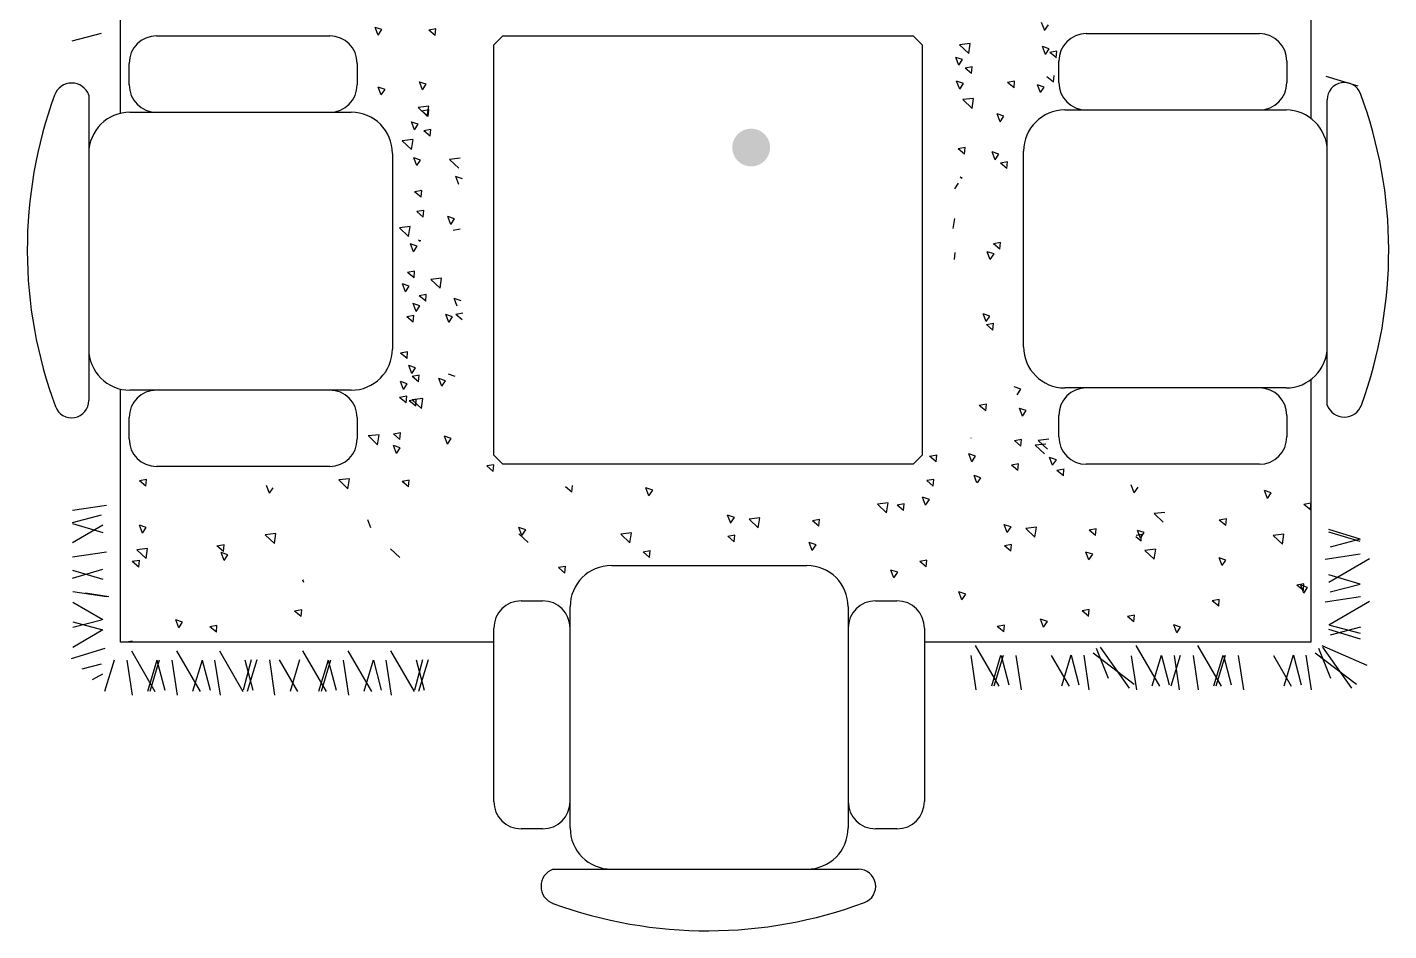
# Model space of a CAD drawing. Header units: millimetres. Extents: x 356 to 23963, y 1202 to 21076.
# Drawn here: x 21153 to 23129, y 18148 to 19460 of the extents above; entities that cross this region are included whole.
import ezdxf

# ---------------------------------------------------------------- set-up
doc = ezdxf.new("R2010")
doc.units = ezdxf.units.MM

msp = doc.modelspace()

# ---------------------------------------------------------------- hatches: boundary and pattern name
msp.add_hatch(color=0).paths.add_polyline_path([(22230.8, 19285, 1), (22175.9, 19285, 1)])

# ---------------------------------------------------------------- linework, layer by layer
at = {"color": 0}
for p, q in [((21217.9, 19440, -16961.3), (21260.2, 19451.1, -16961.3)), ((21340.4, 19447.1, -16961.3), (21591.6, 19447.1, -16961.3)), ((21667.5, 19456.1, -16961.3), (21657.6, 19459.4, -16961.3)), ((21662, 19448, -16961.3), (21657.6, 19459.4, -16961.3)), ((21662, 19447.9, -16961.3), (21667.5, 19456.1, -16961.3)), ((21744.8, 19447.5, -16961.3), (21735.4, 19455.3, -16961.3)), ((21745.7, 19457.2, -16961.3), (21735.5, 19455.3, -16961.3)), ((21744.8, 19447.4, -16961.3), (21745.7, 19457.2, -16961.3)), ((21830, 19433.9, -16961.3), (21842.9, 19446.9, -16961.3)), ((21842.9, 19446.9, -16961.3), (22438.5, 19446.9, -16961.3)), ((22438.5, 19446.9, -16961.3), (22451.4, 19433.9, -16961.3)), ((22629.4, 19454.8, -16961.3), (22625, 19466.3, -16961.3)), ((22629.3, 19454.8, -16961.3), (22634.8, 19463, -16961.3)), ((22689.8, 19450.3, -16961.3), (22941, 19450.3, -16961.3)), ((21830, 18838.4, -16961.3), (21830, 19433.9, -16961.3)), ((22451.4, 19433.9, -16961.3), (22451.4, 18838.4, -16961.3)), ((22521.4, 19436, -16961.3), (22505.9, 19434.2, -16961.3)), ((22519.1, 19421.4, -16961.3), (22505.9, 19434.2, -16961.3)), ((22519.1, 19421.4, -16961.3), (22521.4, 19436, -16961.3)), ((22636, 19428.2, -16961.3), (22626.2, 19431.5, -16961.3)), ((22630.6, 19420.1, -16961.3), (22626.2, 19431.5, -16961.3)), ((22630.6, 19420.1, -16961.3), (22636, 19428.2, -16961.3)), ((22504.8, 19404.5, -16961.3), (22500.4, 19415.9, -16961.3)), ((22510.2, 19412.6, -16961.3), (22500.4, 19415.9, -16961.3)), ((22504.8, 19404.4, -16961.3), (22510.2, 19412.6, -16961.3)), ((22647.2, 19424.8, -16961.3), (22637, 19422.9, -16961.3)), ((22646.4, 19415.1, -16961.3), (22637, 19423, -16961.3)), ((22646.3, 19415.1, -16961.3), (22647.2, 19424.8, -16961.3)), ((22649.9, 19379.4, -16961.3), (22649.9, 19410.4, -16961.3)), ((22980.9, 19410.4, -16961.3), (22980.9, 19379.4, -16961.3)), ((21300.5, 19376.1, -16961.3), (21300.5, 19407.2, -16961.3)), ((21631.5, 19407.2, -16961.3), (21631.5, 19376.1, -16961.3)), ((22523.4, 19392.4, -16961.3), (22514, 19400.3, -16961.3)), ((22524.3, 19402.1, -16961.3), (22514.1, 19400.2, -16961.3)), ((22523.4, 19392.4, -16961.3), (22524.3, 19402.2, -16961.3)), ((22642.1, 19379.8, -16961.3), (22632.7, 19387.7, -16961.3)), ((22642.1, 19379.7, -16961.3), (22643, 19389.5, -16961.3)), ((23084.4, 19373.9, -16961.3), (23038, 19387.9, -16961.3)), ((21666.4, 19361.3, -16961.3), (21662, 19372.7, -16961.3)), ((21671.9, 19369.4, -16961.3), (21662, 19372.7, -16961.3)), ((21666.4, 19361.3, -16961.3), (21671.9, 19369.4, -16961.3)), ((21731.6, 19376.8, -16961.3), (21721.7, 19380.1, -16961.3)), ((21726.1, 19368.7, -16961.3), (21721.8, 19380.2, -16961.3)), ((21726.1, 19368.7, -16961.3), (21731.6, 19376.8, -16961.3)), ((22506, 19369.7, -16961.3), (22501.6, 19381.1, -16961.3)), ((22511.4, 19377.8, -16961.3), (22501.6, 19381.1, -16961.3)), ((22506, 19369.7, -16961.3), (22511.5, 19377.8, -16961.3)), ((22584.9, 19371.7, -16961.3), (22575.5, 19379.6, -16961.3)), ((22585.8, 19381.4, -16961.3), (22575.6, 19379.5, -16961.3)), ((22584.9, 19371.7, -16961.3), (22585.8, 19381.5, -16961.3)), ((22628.8, 19372.8, -16961.3), (22618.9, 19376.1, -16961.3)), ((22623.3, 19364.7, -16961.3), (22618.9, 19376.1, -16961.3)), ((22623.3, 19364.7, -16961.3), (22628.8, 19372.8, -16961.3)), ((21242, 19361.1, -16961.3), (21242, 18917.8, -16961.3)), ((22526.1, 19356.3, -16961.3), (22510.6, 19354.5, -16961.3)), ((22523.9, 19341.7, -16961.3), (22510.6, 19354.5, -16961.3)), ((22523.9, 19341.7, -16961.3), (22526.1, 19356.3, -16961.3)), ((23039.4, 18911.1, -16961.3), (23039.4, 19354.4, -16961.3)), ((21301.7, 19336.2, -16961.3), (21622.8, 19336.2, -16961.3)), ((21735.5, 19344.8, -16961.3), (21719.9, 19343, -16961.3)), ((21733.2, 19330.3, -16961.3), (21720, 19343, -16961.3)), ((21735.5, 19339.9, -16961.3), (21725.2, 19338, -16961.3)), ((21734.6, 19330.2, -16961.3), (21725.2, 19338.1, -16961.3)), ((21733.2, 19330.3, -16961.3), (21735.5, 19344.8, -16961.3)), ((21734.6, 19330.2, -16961.3), (21735.4, 19340, -16961.3)), ((22564.8, 19322.5, -16961.3), (22560.4, 19334, -16961.3)), ((22570.2, 19330.6, -16961.3), (22560.4, 19333.9, -16961.3)), ((22564.8, 19322.5, -16961.3), (22570.2, 19330.6, -16961.3)), ((22658.6, 19339.5, -16961.3), (22979.7, 19339.5, -16961.3)), ((21714.7, 19310.6, -16961.3), (21710.3, 19322.1, -16961.3)), ((21720.2, 19318.7, -16961.3), (21710.3, 19322, -16961.3)), ((21714.7, 19310.6, -16961.3), (21720.2, 19318.7, -16961.3)), ((21738.4, 19311, -16961.3), (21728.1, 19309.1, -16961.3)), ((21737.5, 19301.3, -16961.3), (21728.1, 19309.2, -16961.3)), ((21737.5, 19301.3, -16961.3), (21738.3, 19311, -16961.3)), ((21712.5, 19296.7, -16961.3), (21697, 19294.9, -16961.3)), ((21710.3, 19282.1, -16961.3), (21697, 19294.9, -16961.3)), ((21710.3, 19282.1, -16961.3), (21712.6, 19296.7, -16961.3)), ((21682.6, 19276.5, -16961.3), (21682.6, 18992.5, -16961.3)), ((21723.4, 19266.8, -16961.3), (21713.5, 19270.2, -16961.3)), ((21717.9, 19258.7, -16961.3), (21713.5, 19270.2, -16961.3)), ((21781, 19269.6, -16961.3), (21765.5, 19267.8, -16961.3)), ((22514, 19284.9, -16961.3), (22503.8, 19283, -16961.3)), ((22513.2, 19275.2, -16961.3), (22503.8, 19283.1, -16961.3)), ((22513.1, 19275.2, -16961.3), (22514, 19284.9, -16961.3)), ((22562.9, 19275.2, -16961.3), (22553.1, 19278.6, -16961.3)), ((22557.5, 19267.1, -16961.3), (22553.1, 19278.6, -16961.3)), ((22557.5, 19267.1, -16961.3), (22563, 19275.2, -16961.3)), ((22598.8, 18995.8, -16961.3), (22598.8, 19279.7, -16961.3)), ((21717.9, 19258.7, -16961.3), (21723.4, 19266.8, -16961.3)), ((21778.8, 19255, -16961.3), (21765.5, 19267.8, -16961.3)), ((22575.6, 19264.2, -16961.3), (22565.3, 19262.3, -16961.3)), ((22574.7, 19254.5, -16961.3), (22565.3, 19262.4, -16961.3)), ((22574.7, 19254.5, -16961.3), (22575.5, 19264.2, -16961.3)), ((21784.3, 19239.5, -16961.3), (21774.4, 19242.8, -16961.3)), ((21778.9, 19231.4, -16961.3), (21774.5, 19242.8, -16961.3)), ((22498.9, 19224.9, -16961.3), (22504.4, 19233.1, -16961.3)), ((22508.9, 19239.9, -16961.3), (22506.6, 19241.8, -16961.3)), ((22508.9, 19239.8, -16961.3), (22509.1, 19241.8, -16961.3)), ((21724.3, 19213, -16961.3), (21714.9, 19220.9, -16961.3)), ((21725.2, 19222.7, -16961.3), (21715, 19220.8, -16961.3)), ((21724.3, 19213, -16961.3), (21725.2, 19222.7, -16961.3)), ((21728.1, 19193.8, -16961.3), (21717.9, 19191.9, -16961.3)), ((21727.2, 19184.1, -16961.3), (21717.9, 19192, -16961.3)), ((21727.2, 19184, -16961.3), (21728.1, 19193.8, -16961.3)), ((21708.4, 19170.4, -16961.3), (21692.9, 19168.6, -16961.3)), ((21706.2, 19155.9, -16961.3), (21708.4, 19170.4, -16961.3)), ((21772.9, 19181.4, -16961.3), (21763, 19184.7, -16961.3)), ((21767.4, 19173.3, -16961.3), (21763, 19184.7, -16961.3)), ((21767.4, 19173.3, -16961.3), (21772.9, 19181.4, -16961.3)), ((22496.8, 19167.3, -16961.3), (22499.1, 19181.8, -16961.3)), ((21706.2, 19155.9, -16961.3), (21692.9, 19168.6, -16961.3)), ((21723, 19148.7, -16961.3), (21720.7, 19150.7, -16961.3)), ((21723, 19148.7, -16961.3), (21723.2, 19150.7, -16961.3)), ((21781.1, 19166.4, -16961.3), (21770.9, 19164.6, -16961.3)), ((21718.5, 19141.9, -16961.3), (21708.6, 19145.2, -16961.3)), ((21713.1, 19133.8, -16961.3), (21708.7, 19145.3, -16961.3)), ((21713, 19133.8, -16961.3), (21718.5, 19141.9, -16961.3)), ((22498.7, 19122.6, -16961.3), (22499.5, 19132.4, -16961.3)), ((22555.9, 19130.5, -16961.3), (22546, 19133.8, -16961.3)), ((22550.5, 19122.4, -16961.3), (22546.1, 19133.8, -16961.3)), ((22564.4, 19137.3, -16961.3), (22555, 19145.2, -16961.3)), ((22565.3, 19147, -16961.3), (22555.1, 19145.1, -16961.3)), ((22564.4, 19137.2, -16961.3), (22565.3, 19147, -16961.3)), ((22550.4, 19122.4, -16961.3), (22555.9, 19130.5, -16961.3)), ((21714.9, 19105.5, -16961.3), (21704.7, 19103.6, -16961.3)), ((21714.1, 19095.8, -16961.3), (21704.7, 19103.6, -16961.3)), ((21714.1, 19095.7, -16961.3), (21714.9, 19105.5, -16961.3)), ((21754, 19095.1, -16961.3), (21738.5, 19093.3, -16961.3)), ((21751.7, 19080.6, -16961.3), (21738.5, 19093.3, -16961.3)), ((21751.7, 19080.6, -16961.3), (21754, 19095.1, -16961.3)), ((21701.6, 19075.7, -16961.3), (21697.2, 19087.2, -16961.3)), ((21707.1, 19083.8, -16961.3), (21697.2, 19087.1, -16961.3)), ((21701.6, 19075.7, -16961.3), (21707.1, 19083.8, -16961.3)), ((21715.7, 19081.9, -16961.3), (21715.8, 19082, -16961.3)), ((21731.8, 19071.7, -16961.3), (21721.5, 19069.8, -16961.3)), ((21730.9, 19062, -16961.3), (21731.8, 19071.7, -16961.3)), ((21722.4, 19055.2, -16961.3), (21712.5, 19058.5, -16961.3)), ((21717, 19047.1, -16961.3), (21712.6, 19058.6, -16961.3)), ((21716.9, 19047.1, -16961.3), (21722.4, 19055.2, -16961.3)), ((21730.9, 19062, -16961.3), (21721.5, 19069.9, -16961.3)), ((21776.7, 19054.5, -16961.3), (21772.3, 19066, -16961.3)), ((21782.2, 19062.6, -16961.3), (21772.3, 19065.9, -16961.3)), ((21713.6, 19041.2, -16961.3), (21703.4, 19039.3, -16961.3)), ((21712.8, 19031.5, -16961.3), (21703.4, 19039.4, -16961.3)), ((21712.8, 19031.5, -16961.3), (21713.6, 19041.2, -16961.3)), ((21770, 19039.4, -16961.3), (21760.1, 19042.7, -16961.3)), ((21764.6, 19031.3, -16961.3), (21760.2, 19042.7, -16961.3)), ((21764.5, 19031.2, -16961.3), (21770, 19039.4, -16961.3)), ((21784.8, 19044.4, -16961.3), (21774.5, 19042.5, -16961.3)), ((21783.9, 19034.7, -16961.3), (21774.5, 19042.6, -16961.3)), ((22549.9, 19040.3, -16961.3), (22540, 19043.7, -16961.3)), ((22544.4, 19032.2, -16961.3), (22540, 19043.7, -16961.3)), ((22544.4, 19032.2, -16961.3), (22549.9, 19040.3, -16961.3)), ((22555, 19029.7, -16961.3), (22544.8, 19027.8, -16961.3)), ((22554.2, 19020, -16961.3), (22544.8, 19027.9, -16961.3)), ((22554.2, 19020, -16961.3), (22555, 19029.8, -16961.3)), ((21704.7, 18988.2, -16961.3), (21694.4, 18986.3, -16961.3)), ((21703.8, 18978.5, -16961.3), (21694.4, 18986.4, -16961.3)), ((21703.8, 18978.5, -16961.3), (21704.7, 18988.3, -16961.3)), ((21710.9, 18957, -16961.3), (21706.5, 18968.4, -16961.3)), ((21716.3, 18965.1, -16961.3), (21706.5, 18968.4, -16961.3)), ((21710.9, 18956.9, -16961.3), (21716.3, 18965.1, -16961.3)), ((21721.5, 18954.4, -16961.3), (21711.3, 18952.6, -16961.3)), ((21720.6, 18944.7, -16961.3), (21721.5, 18954.5, -16961.3)), ((21773.9, 18952.7, -16961.3), (21764, 18956, -16961.3)), ((21704.2, 18941.8, -16961.3), (21694.3, 18945.1, -16961.3)), ((21698.7, 18933.7, -16961.3), (21694.4, 18945.1, -16961.3)), ((21698.7, 18933.7, -16961.3), (21704.2, 18941.8, -16961.3)), ((21720.7, 18944.8, -16961.3), (21711.3, 18952.6, -16961.3)), ((21759.8, 18946.5, -16961.3), (21749.9, 18949.8, -16961.3)), ((21754.3, 18938.4, -16961.3), (21750, 18949.8, -16961.3)), ((21754.3, 18938.4, -16961.3), (21759.8, 18946.5, -16961.3)), ((22594.9, 18934.3, -16961.3), (22585, 18937.7, -16961.3)), ((22589.4, 18926.2, -16961.3), (22594.9, 18934.4, -16961.3)), ((22979.7, 18936, -16961.3), (22658.6, 18936, -16961.3)), ((21622.8, 18932.8, -16961.3), (21301.7, 18932.8, -16961.3)), ((21703.4, 18923.9, -16961.3), (21693.1, 18922.1, -16961.3)), ((21702.5, 18914.3, -16961.3), (21693.1, 18922.1, -16961.3)), ((21702.5, 18914.2, -16961.3), (21703.4, 18924, -16961.3)), ((21716.4, 18909.4, -16961.3), (21707, 18917.3, -16961.3)), ((21717.3, 18919.1, -16961.3), (21707.1, 18917.2, -16961.3)), ((21726.9, 18920.7, -16961.3), (21711.4, 18918.9, -16961.3)), ((21724.7, 18906.2, -16961.3), (21711.4, 18918.9, -16961.3)), ((21716.4, 18909.4, -16961.3), (21717.3, 18919.2, -16961.3)), ((21724.7, 18906.2, -16961.3), (21726.9, 18920.7, -16961.3)), ((22544.8, 18912.5, -16961.3), (22534.5, 18910.6, -16961.3)), ((22543.9, 18902.8, -16961.3), (22534.5, 18910.7, -16961.3)), ((22543.9, 18902.8, -16961.3), (22544.8, 18912.5, -16961.3)), ((22597.1, 18894.9, -16961.3), (22592.7, 18906.4, -16961.3)), ((22602.6, 18903, -16961.3), (22592.7, 18906.3, -16961.3)), ((22597.1, 18894.9, -16961.3), (22602.6, 18903, -16961.3)), ((22649.9, 18865.1, -16961.3), (22649.9, 18896.1, -16961.3)), ((22980.9, 18896.1, -16961.3), (22980.9, 18865.1, -16961.3)), ((21300.5, 18861.9, -16961.3), (21300.5, 18892.9, -16961.3)), ((21631.5, 18892.9, -16961.3), (21631.5, 18861.9, -16961.3)), ((21663.2, 18868.1, -16961.3), (21647.6, 18866.3, -16961.3)), ((21660.9, 18853.5, -16961.3), (21647.7, 18866.3, -16961.3)), ((21660.9, 18853.5, -16961.3), (21663.2, 18868.1, -16961.3)), ((21694.4, 18871, -16961.3), (21684.2, 18869.1, -16961.3)), ((21693.6, 18861.3, -16961.3), (21684.2, 18869.2, -16961.3)), ((21693.5, 18861.3, -16961.3), (21694.4, 18871, -16961.3)), ((21767.8, 18862.5, -16961.3), (21758, 18865.8, -16961.3)), ((21762.4, 18854.4, -16961.3), (21758, 18865.8, -16961.3)), ((21762.4, 18854.4, -16961.3), (21767.8, 18862.5, -16961.3)), ((22522.4, 18863.5, -16961.3), (22522.3, 18863.6, -16961.3)), ((22522.4, 18863.4, -16961.3), (22522.5, 18863.6, -16961.3)), ((22595.6, 18861.3, -16961.3), (22585.4, 18859.4, -16961.3)), ((22594.8, 18851.6, -16961.3), (22585.4, 18859.5, -16961.3)), ((22594.8, 18851.6, -16961.3), (22595.6, 18861.3, -16961.3)), ((22631.2, 18854.6, -16961.3), (22615.7, 18852.8, -16961.3)), ((22635.6, 18861.6, -16961.3), (22620, 18859.8, -16961.3)), ((22633.3, 18847.1, -16961.3), (22620, 18859.8, -16961.3)), ((21688.5, 18840.8, -16961.3), (21684.1, 18852.3, -16961.3)), ((21694, 18848.9, -16961.3), (21684.1, 18852.2, -16961.3)), ((21688.5, 18840.8, -16961.3), (21694, 18848.9, -16961.3)), ((21842.9, 18825.4, -16961.3), (21830, 18838.4, -16961.3)), ((22451.4, 18838.4, -16961.3), (22438.5, 18825.4, -16961.3)), ((22471.8, 18828.9, -16961.3), (22462.4, 18836.8, -16961.3)), ((22472.7, 18838.6, -16961.3), (22462.5, 18836.7, -16961.3)), ((22471.8, 18828.9, -16961.3), (22472.7, 18838.7, -16961.3)), ((22529.1, 18836.8, -16961.3), (22519.2, 18840.1, -16961.3)), ((22523.6, 18828.7, -16961.3), (22519.2, 18840.1, -16961.3)), ((22523.6, 18828.7, -16961.3), (22529.1, 18836.8, -16961.3)), ((22629, 18840.1, -16961.3), (22615.7, 18852.8, -16961.3)), ((22640.9, 18823.7, -16961.3), (22636.5, 18835.1, -16961.3)), ((22646.4, 18831.8, -16961.3), (22636.5, 18835.1, -16961.3)), ((21591.6, 18822, -16961.3), (21340.4, 18822, -16961.3)), ((21829.1, 18814.9, -16961.3), (21819.7, 18822.7, -16961.3)), ((21830, 18824.6, -16961.3), (21819.8, 18822.7, -16961.3)), ((21829.1, 18814.8, -16961.3), (21830, 18824.6, -16961.3)), ((22438.5, 18825.4, -16961.3), (21842.9, 18825.4, -16961.3)), ((22591.4, 18826, -16961.3), (22581.2, 18824.1, -16961.3)), ((22590.5, 18816.3, -16961.3), (22581.2, 18824.1, -16961.3)), ((22590.5, 18816.2, -16961.3), (22591.4, 18826, -16961.3)), ((22640.9, 18823.7, -16961.3), (22646.4, 18831.8, -16961.3)), ((22657.5, 18817.9, -16961.3), (22647.2, 18816, -16961.3)), ((22656.6, 18808.2, -16961.3), (22647.2, 18816.1, -16961.3)), ((22656.6, 18808.2, -16961.3), (22657.4, 18818, -16961.3)), ((22941, 18825.2, -16961.3), (22689.8, 18825.2, -16961.3)), ((21324.7, 18793.2, -16961.3), (21315.3, 18801.1, -16961.3)), ((21325.6, 18802.9, -16961.3), (21315.4, 18801.1, -16961.3)), ((21324.7, 18793.2, -16961.3), (21325.6, 18803, -16961.3)), ((21620.3, 18804.2, -16961.3), (21604.8, 18802.4, -16961.3)), ((21618.1, 18789.7, -16961.3), (21604.8, 18802.4, -16961.3)), ((21618.1, 18789.7, -16961.3), (21620.3, 18804.2, -16961.3)), ((21707.1, 18801.9, -16961.3), (21696.8, 18800, -16961.3)), ((21706.2, 18792.2, -16961.3), (21696.8, 18800.1, -16961.3)), ((21706.2, 18792.2, -16961.3), (21707, 18801.9, -16961.3)), ((22468.5, 18803.3, -16961.3), (22458.2, 18801.4, -16961.3)), ((22467.6, 18793.6, -16961.3), (22458.2, 18801.5, -16961.3)), ((22467.6, 18793.6, -16961.3), (22468.4, 18803.3, -16961.3)), ((22536.8, 18805.4, -16961.3), (22526.9, 18808.8, -16961.3)), ((22531, 18798.2, -16961.3), (22526.9, 18808.8, -16961.3)), ((22531.8, 18798.1, -16961.3), (22536.8, 18805.5, -16961.3)), ((22759.4, 18783.9, -16961.3), (22755, 18795.4, -16961.3)), ((21504.2, 18783, -16961.3), (21499.8, 18794.5, -16961.3)), ((21504.2, 18783, -16961.3), (21509.7, 18791.1, -16961.3)), ((21943.1, 18784.6, -16961.3), (21933.7, 18792.5, -16961.3)), ((21943.1, 18784.5, -16961.3), (21944, 18794.3, -16961.3)), ((22060.5, 18787.7, -16961.3), (22050.6, 18791, -16961.3)), ((22055, 18779.6, -16961.3), (22050.6, 18791, -16961.3)), ((22055, 18779.5, -16961.3), (22060.5, 18787.7, -16961.3)), ((22462, 18774, -16961.3), (22452.2, 18777.3, -16961.3)), ((22456.6, 18765.9, -16961.3), (22452.2, 18777.3, -16961.3)), ((22759.4, 18783.9, -16961.3), (22764.9, 18792, -16961.3)), ((22958.2, 18783.7, -16961.3), (22948.3, 18787, -16961.3)), ((22952.7, 18775.6, -16961.3), (22948.3, 18787, -16961.3)), ((22952.7, 18775.6, -16961.3), (22958.2, 18783.7, -16961.3)), ((21218.3, 18758.6, -16961.3), (21267.6, 18766, -16961.3)), ((22402.1, 18769.1, -16961.3), (22386.6, 18767.3, -16961.3)), ((22399.9, 18754.5, -16961.3), (22386.6, 18767.3, -16961.3)), ((22399.8, 18754.5, -16961.3), (22402.1, 18769.1, -16961.3)), ((22424.6, 18758.1, -16961.3), (22415.2, 18765.9, -16961.3)), ((22425.5, 18767.7, -16961.3), (22415.3, 18765.9, -16961.3)), ((22424.6, 18758, -16961.3), (22425.5, 18767.8, -16961.3)), ((22456.6, 18765.9, -16961.3), (22462, 18774, -16961.3)), ((22803.6, 18755.4, -16961.3), (22788.1, 18753.6, -16961.3)), ((23015.9, 18768.7, -16961.3), (23005.8, 18766.8, -16961.3)), ((23015.2, 18759, -16961.3), (23005.8, 18766.9, -16961.3)), ((23015.2, 18759, -16961.3), (23015.9, 18767.4, -16961.3)), ((21218.3, 18740.5, -16961.3), (21260.2, 18751.6, -16961.3)), ((21218.3, 18739.4, -16961.3), (21262.2, 18726.1, -16961.3)), ((21218.4, 18711.8, -16961.3), (21262.1, 18737.2, -16961.3)), ((21325.3, 18733.3, -16961.3), (21315.5, 18736.7, -16961.3)), ((21319.9, 18725.2, -16961.3), (21315.5, 18736.7, -16961.3)), ((21651.3, 18732.9, -16961.3), (21646.9, 18744.3, -16961.3)), ((22179, 18747.9, -16961.3), (22169.1, 18751.2, -16961.3)), ((22173.6, 18739.8, -16961.3), (22169.2, 18751.2, -16961.3)), ((22173.5, 18739.8, -16961.3), (22179, 18747.9, -16961.3)), ((22215.8, 18747.4, -16961.3), (22200.3, 18745.6, -16961.3)), ((22213.6, 18732.9, -16961.3), (22200.3, 18745.6, -16961.3)), ((22213.6, 18732.9, -16961.3), (22215.8, 18747.4, -16961.3)), ((22302.6, 18745.1, -16961.3), (22292.3, 18743.2, -16961.3)), ((22301.7, 18735.4, -16961.3), (22292.3, 18743.3, -16961.3)), ((22301.7, 18735.3, -16961.3), (22302.5, 18745.1, -16961.3)), ((22575.1, 18726.1, -16961.3), (22570.7, 18737.6, -16961.3)), ((22580.6, 18734.2, -16961.3), (22570.7, 18737.5, -16961.3)), ((22801.4, 18740.9, -16961.3), (22788.1, 18753.6, -16961.3)), ((22892.2, 18736.4, -16961.3), (22882.8, 18744.2, -16961.3)), ((22893.1, 18746.1, -16961.3), (22882.9, 18744.2, -16961.3)), ((22892.2, 18736.3, -16961.3), (22893.1, 18746.1, -16961.3)), ((21319.9, 18725.2, -16961.3), (21325.3, 18733.4, -16961.3)), ((21513.6, 18724.6, -16961.3), (21498.1, 18722.8, -16961.3)), ((21511.3, 18710.1, -16961.3), (21498.1, 18722.8, -16961.3)), ((21511.3, 18710, -16961.3), (21513.6, 18724.6, -16961.3)), ((21876.2, 18729.9, -16961.3), (21866.3, 18733.2, -16961.3)), ((21870.7, 18721.8, -16961.3), (21866.3, 18733.2, -16961.3)), ((21879.5, 18711.5, -16961.3), (21866.3, 18724.2, -16961.3)), ((21870.7, 18721.7, -16961.3), (21876.2, 18729.9, -16961.3)), ((22029.5, 18725.7, -16961.3), (22014, 18723.9, -16961.3)), ((22027.3, 18711.2, -16961.3), (22014, 18723.9, -16961.3)), ((22027.3, 18711.2, -16961.3), (22029.6, 18725.7, -16961.3)), ((22179.6, 18722.4, -16961.3), (22169.4, 18720.5, -16961.3)), ((22178.7, 18712.7, -16961.3), (22169.4, 18720.6, -16961.3)), ((22178.7, 18712.7, -16961.3), (22179.6, 18722.4, -16961.3)), ((22575.1, 18726.1, -16961.3), (22580.6, 18734.2, -16961.3)), ((22617.4, 18733.7, -16961.3), (22601.8, 18731.9, -16961.3)), ((22615.1, 18719.2, -16961.3), (22601.9, 18731.9, -16961.3)), ((22615.1, 18719.2, -16961.3), (22617.4, 18733.7, -16961.3)), ((22703.2, 18721.7, -16961.3), (22693.8, 18729.6, -16961.3)), ((22704.1, 18731.4, -16961.3), (22693.9, 18729.5, -16961.3)), ((22703.2, 18721.7, -16961.3), (22704.1, 18731.4, -16961.3)), ((22769.3, 18713.7, -16961.3), (22761.8, 18720, -16961.3)), ((22770.2, 18723.4, -16961.3), (22762, 18721.9, -16961.3)), ((22773.8, 18725.9, -16961.3), (22763.9, 18729.2, -16961.3)), ((22768.4, 18717.8, -16961.3), (22764, 18729.2, -16961.3)), ((22768.3, 18717.8, -16961.3), (22773.8, 18725.9, -16961.3)), ((22769.3, 18713.7, -16961.3), (22770.1, 18723.4, -16961.3)), ((22976.7, 18723.5, -16961.3), (22961.2, 18721.7, -16961.3)), ((22974.5, 18709, -16961.3), (22961.2, 18721.7, -16961.3)), ((22974.5, 18709, -16961.3), (22976.7, 18723.5, -16961.3)), ((23087.4, 18716.5, -16961.3), (23041.8, 18730.3, -16961.3)), ((23087.4, 18713.1, -16961.3), (23041.8, 18726.8, -16961.3)), ((23087.4, 18716.3, -16961.3), (23043.8, 18704.9, -16961.3)), ((21218.4, 18690.6, -16961.3), (21267.6, 18698, -16961.3)), ((21327.3, 18702.9, -16961.3), (21311.8, 18701.1, -16961.3)), ((21325.1, 18688.4, -16961.3), (21311.8, 18701.1, -16961.3)), ((21325.1, 18688.4, -16961.3), (21327.3, 18702.9, -16961.3)), ((21438.3, 18708.4, -16961.3), (21428, 18706.5, -16961.3)), ((21437.4, 18698.7, -16961.3), (21428, 18706.6, -16961.3)), ((21438.4, 18685.5, -16961.3), (21434, 18696.9, -16961.3)), ((21443.9, 18693.6, -16961.3), (21434, 18696.9, -16961.3)), ((21437.4, 18698.7, -16961.3), (21438.3, 18708.4, -16961.3)), ((21693.3, 18689.8, -16961.3), (21680, 18702.6, -16961.3)), ((22056.7, 18699.7, -16961.3), (22046.4, 18697.8, -16961.3)), ((22055.8, 18690, -16961.3), (22046.4, 18697.9, -16961.3)), ((22055.8, 18690, -16961.3), (22056.6, 18699.8, -16961.3)), ((22292.1, 18700, -16961.3), (22287.7, 18711.5, -16961.3)), ((22297.5, 18708.1, -16961.3), (22287.7, 18711.4, -16961.3)), ((22292.1, 18700, -16961.3), (22297.6, 18708.1, -16961.3)), ((22581.2, 18708.7, -16961.3), (22570.9, 18706.8, -16961.3)), ((22580.3, 18699, -16961.3), (22570.9, 18706.9, -16961.3)), ((22580.3, 18699, -16961.3), (22581.1, 18708.8, -16961.3)), ((22693.6, 18686.4, -16961.3), (22689.2, 18697.8, -16961.3)), ((22699.1, 18694.5, -16961.3), (22689.2, 18697.8, -16961.3)), ((22790.4, 18701.8, -16961.3), (22774.9, 18700, -16961.3)), ((22788.2, 18687.3, -16961.3), (22774.9, 18700, -16961.3)), ((22788.2, 18687.3, -16961.3), (22790.5, 18701.8, -16961.3)), ((21315.3, 18685.7, -16961.3), (21305.1, 18683.8, -16961.3)), ((21314.5, 18676, -16961.3), (21305.1, 18683.9, -16961.3)), ((21314.5, 18676, -16961.3), (21315.3, 18685.8, -16961.3)), ((21438.4, 18685.5, -16961.3), (21443.9, 18693.6, -16961.3)), ((21933.7, 18677, -16961.3), (21923.5, 18675.1, -16961.3)), ((21932.8, 18667.3, -16961.3), (21933.7, 18677.1, -16961.3)), ((22000.4, 18678, -16961.3), (22284.3, 18678, -16961.3)), ((22458.2, 18686, -16961.3), (22448, 18684.1, -16961.3)), ((22457.3, 18676.3, -16961.3), (22448, 18684.2, -16961.3)), ((22457.3, 18676.3, -16961.3), (22458.2, 18686.1, -16961.3)), ((22693.6, 18686.3, -16961.3), (22699.1, 18694.5, -16961.3)), ((22886.9, 18678, -16961.3), (22882.5, 18689.5, -16961.3)), ((22892.3, 18686.1, -16961.3), (22882.5, 18689.4, -16961.3)), ((22886.9, 18678, -16961.3), (22892.3, 18686.1, -16961.3)), ((23087.4, 18694.7, -16961.3), (23036.4, 18687, -16961.3)), ((23100.8, 18688, -16961.3), (23041.8, 18653.7, -16961.3)), ((21218.5, 18659.9, -16961.3), (21262.2, 18673, -16961.3)), ((21218.5, 18671.4, -16961.3), (21262.2, 18658.2, -16961.3)), ((21553.6, 18656.8, -16961.3), (21552.5, 18657.1, -16961.3)), ((21554, 18653.4, -16961.3), (21552.5, 18657.1, -16961.3)), ((21932.9, 18667.3, -16961.3), (21923.5, 18675.2, -16961.3)), ((22410.6, 18660.3, -16961.3), (22406.2, 18671.7, -16961.3)), ((22416.1, 18668.4, -16961.3), (22406.2, 18671.7, -16961.3)), ((22410.6, 18660.2, -16961.3), (22416.1, 18668.4, -16961.3)), ((23087.5, 18650.9, -16961.3), (23041.8, 18664.7, -16961.3)), ((21218.6, 18640.6, -16961.3), (21267.6, 18633.2, -16961.3)), ((21237, 18638.6, -16961.3), (21271.1, 18633.4, -16961.3)), ((22509.3, 18628.6, -16961.3), (22504.9, 18640, -16961.3)), ((22514.8, 18636.7, -16961.3), (22504.9, 18640, -16961.3)), ((22509.3, 18628.5, -16961.3), (22514.8, 18636.7, -16961.3)), ((23004.9, 18641.8, -16961.3), (22995.5, 18649.7, -16961.3)), ((23005.8, 18651.5, -16961.3), (22995.6, 18649.6, -16961.3)), ((23010.9, 18646.4, -16961.3), (23001, 18649.7, -16961.3)), ((23005.4, 18638.3, -16961.3), (23001, 18649.7, -16961.3)), ((23004.9, 18641.8, -16961.3), (23005.8, 18651.6, -16961.3)), ((23005.4, 18638.2, -16961.3), (23010.9, 18646.4, -16961.3)), ((23087.5, 18650.8, -16961.3), (23043.8, 18639.3, -16961.3)), ((21218.6, 18625.2, -16961.3), (21262.1, 18599.9, -16961.3)), ((21869.7, 18627, -16961.3), (21900.7, 18627, -16961.3)), ((21940.6, 18297.2, -16961.3), (21940.6, 18618.3, -16961.3)), ((22344.1, 18618.3, -16961.3), (22344.1, 18297.2, -16961.3)), ((22384, 18627, -16961.3), (22415, 18627, -16961.3)), ((22882.9, 18628.8, -16961.3), (22872.6, 18626.9, -16961.3)), ((22882, 18619.1, -16961.3), (22872.6, 18627, -16961.3)), ((22882, 18619.1, -16961.3), (22882.8, 18628.9, -16961.3)), ((23087.6, 18632.6, -16961.3), (23036.4, 18624.9, -16961.3)), ((23100.8, 18625.9, -16961.3), (23041.8, 18591.6, -16961.3)), ((21218.7, 18588.6, -16961.3), (21260.2, 18599.5, -16961.3)), ((21372.6, 18587.9, -16961.3), (21368.2, 18599.4, -16961.3)), ((21378.1, 18596, -16961.3), (21368.2, 18599.3, -16961.3)), ((21551, 18613.8, -16961.3), (21540.7, 18611.9, -16961.3)), ((21550.1, 18604.1, -16961.3), (21540.7, 18612, -16961.3)), ((21550.1, 18604.1, -16961.3), (21550.9, 18613.9, -16961.3)), ((22627.8, 18588.8, -16961.3), (22623.4, 18600.2, -16961.3)), ((22633.3, 18596.9, -16961.3), (22623.4, 18600.2, -16961.3)), ((22693.9, 18614.2, -16961.3), (22683.6, 18612.3, -16961.3)), ((22693, 18604.5, -16961.3), (22683.6, 18612.3, -16961.3)), ((22693, 18604.4, -16961.3), (22693.8, 18614.2, -16961.3)), ((22759, 18596.5, -16961.3), (22749.6, 18604.3, -16961.3)), ((22759.9, 18606.1, -16961.3), (22749.7, 18604.2, -16961.3)), ((22759, 18596.4, -16961.3), (22759.9, 18606.2, -16961.3)), ((21218.7, 18596.4, -16961.3), (21260.2, 18585.5, -16961.3)), ((21218.8, 18559.9, -16961.3), (21262.1, 18585.1, -16961.3)), ((21372.6, 18587.9, -16961.3), (21378.1, 18596, -16961.3)), ((21428, 18591.2, -16961.3), (21417.8, 18589.3, -16961.3)), ((21427.1, 18581.5, -16961.3), (21417.8, 18589.3, -16961.3)), ((21427.1, 18581.4, -16961.3), (21428, 18591.2, -16961.3)), ((21829.8, 18335.8, -16961.3), (21829.8, 18587.1, -16961.3)), ((22454.9, 18587.1, -16961.3), (22454.9, 18335.8, -16961.3)), ((22570, 18581.8, -16961.3), (22560.6, 18589.7, -16961.3)), ((22570.9, 18591.5, -16961.3), (22560.7, 18589.6, -16961.3)), ((22570, 18581.8, -16961.3), (22570.9, 18591.5, -16961.3)), ((22627.8, 18588.8, -16961.3), (22633.3, 18596.9, -16961.3)), ((22826.5, 18588.6, -16961.3), (22816.7, 18591.9, -16961.3)), ((22821.1, 18580.5, -16961.3), (22816.7, 18591.9, -16961.3)), ((22821.1, 18580.4, -16961.3), (22826.5, 18588.6, -16961.3)), ((23087.7, 18571.5, -16961.3), (23041.8, 18585.3, -16961.3)), ((23087.7, 18579.6, -16961.3), (23043.8, 18591.2, -16961.3)), ((23087.7, 18588.7, -16961.3), (23043.8, 18577.2, -16961.3)), ((21217, 18543.2, -16961.3), (21265.7, 18558, -16961.3)), ((21305.1, 18568.5, -16961.3), (21297, 18567, -16961.3)), ((21304.9, 18567, -16961.3), (21305.1, 18568.5, -16961.3)), ((22528.7, 18562, -16961.3), (22563, 18503, -16961.3)), ((22722.1, 18514, -16961.3), (22704.7, 18557.9, -16961.3)), ((22752.4, 18500, -16961.3), (22710.6, 18559.9, -16961.3)), ((22761.6, 18562, -16961.3), (22795.9, 18503, -16961.3)), ((22851.3, 18562, -16961.3), (22885.6, 18503, -16961.3)), ((23044.8, 18514, -16961.3), (23027.3, 18557.9, -16961.3)), ((23097.5, 18533.2, -16961.3), (23032.3, 18561.7, -16961.3)), ((23075, 18500, -16961.3), (23033.2, 18559.9, -16961.3)), ((21278.5, 18540.6, -16961.3), (21264.8, 18495.2, -16961.3)), ((21297, 18540.7, -16961.3), (21304.7, 18489.8, -16961.3)), ((21303.7, 18554.3, -16961.3), (21337.9, 18495.3, -16961.3)), ((21340.7, 18540.8, -16961.3), (21326.9, 18495.2, -16961.3)), ((21344.1, 18540.8, -16961.3), (21330.4, 18495.2, -16961.3)), ((21340.9, 18540.8, -16961.3), (21352.3, 18497.2, -16961.3)), ((21362.5, 18540.9, -16961.3), (21370.2, 18489.8, -16961.3)), ((21369.2, 18554.3, -16961.3), (21403.5, 18495.3, -16961.3)), ((21406.3, 18541, -16961.3), (21392.5, 18495.2, -16961.3)), ((21406.4, 18541, -16961.3), (21417.9, 18497.2, -16961.3)), ((21424.6, 18541, -16961.3), (21432.4, 18489.8, -16961.3)), ((21431.4, 18554.3, -16961.3), (21465.6, 18495.3, -16961.3)), ((21477.6, 18541.2, -16961.3), (21466, 18497.2, -16961.3)), ((21468.5, 18541.1, -16961.3), (21480, 18497.2, -16961.3)), ((21485.8, 18541.2, -16961.3), (21471.9, 18495.2, -16961.3)), ((21504, 18541.2, -16961.3), (21511.7, 18489.8, -16961.3)), ((21518.3, 18541.3, -16961.3), (21545, 18495.3, -16961.3)), ((21547.9, 18541.4, -16961.3), (21534, 18495.2, -16961.3)), ((21552.2, 18554.3, -16961.3), (21586.5, 18495.3, -16961.3)), ((21589.3, 18540.8, -16961.3), (21575.5, 18495.2, -16961.3)), ((21592.7, 18540.8, -16961.3), (21579, 18495.2, -16961.3)), ((21589.5, 18540.8, -16961.3), (21600.9, 18497.2, -16961.3)), ((21611.1, 18540.9, -16961.3), (21618.8, 18489.8, -16961.3)), ((21617.8, 18554.3, -16961.3), (21652.1, 18495.3, -16961.3)), ((21654.9, 18541, -16961.3), (21641.1, 18495.2, -16961.3)), ((21655, 18541, -16961.3), (21666.5, 18497.2, -16961.3)), ((21673.2, 18541, -16961.3), (21680.9, 18489.8, -16961.3)), ((21679.9, 18554.3, -16961.3), (21714.2, 18495.3, -16961.3)), ((21726.2, 18541.2, -16961.3), (21714.6, 18497.2, -16961.3)), ((21717.1, 18541.1, -16961.3), (21728.6, 18497.2, -16961.3)), ((21734.3, 18541.2, -16961.3), (21720.5, 18495.2, -16961.3)), ((22522.2, 18547.5, -16961.3), (22529.7, 18497.6, -16961.3)), ((22565.5, 18547.6, -16961.3), (22552, 18502.9, -16961.3)), ((22568.9, 18547.7, -16961.3), (22555.4, 18502.9, -16961.3)), ((22566.1, 18547.6, -16961.3), (22577.4, 18505, -16961.3)), ((22587.7, 18547.7, -16961.3), (22595.3, 18497.6, -16961.3)), ((22638.7, 18547.8, -16961.3), (22664.7, 18503, -16961.3)), ((22667.3, 18547.9, -16961.3), (22653.7, 18502.9, -16961.3)), ((22667.8, 18547.9, -16961.3), (22679.1, 18505, -16961.3)), ((22686, 18548, -16961.3), (22693.6, 18497.6, -16961.3)), ((22759.2, 18505.4, -16961.3), (22699.6, 18551.2, -16961.3)), ((22755.1, 18547.3, -16961.3), (22762.6, 18497.6, -16961.3)), ((22798.3, 18547.4, -16961.3), (22784.9, 18502.9, -16961.3)), ((22799.1, 18547.4, -16961.3), (22810.3, 18505, -16961.3)), ((22825.9, 18547.5, -16961.3), (22812.5, 18502.9, -16961.3)), ((22817.2, 18547.5, -16961.3), (22824.7, 18497.6, -16961.3)), ((22844.8, 18547.5, -16961.3), (22852.3, 18497.6, -16961.3)), ((22888.1, 18547.6, -16961.3), (22874.6, 18502.9, -16961.3)), ((22891.5, 18547.7, -16961.3), (22878, 18502.9, -16961.3)), ((22888.8, 18547.6, -16961.3), (22900, 18505, -16961.3)), ((22910.3, 18547.7, -16961.3), (22917.9, 18497.6, -16961.3)), ((22961.3, 18547.8, -16961.3), (22987.4, 18503, -16961.3)), ((22989.9, 18547.9, -16961.3), (22976.3, 18502.9, -16961.3)), ((22990.5, 18547.9, -16961.3), (23001.8, 18505, -16961.3)), ((23008.6, 18548, -16961.3), (23016.2, 18497.6, -16961.3)), ((23081.8, 18505.4, -16961.3), (23022.2, 18551.2, -16961.3)), ((21232.1, 18528.2, -16961.3), (21260.2, 18535.6, -16961.3)), ((21247.5, 18512.7, -16961.3), (21262.1, 18521.2, -16961.3)), ((21900.7, 18295.9, -16961.3), (21869.7, 18295.9, -16961.3)), ((22415, 18295.9, -16961.3), (22384, 18295.9, -16961.3)), ((21915.7, 18237.4, -16961.3), (22359, 18237.4, -16961.3))]:
    msp.add_line(p, q, dxfattribs=at)
at = {"color": 0, "elevation": -16961.3}
for points in [[(21287.7, 19334.6), (21287.7, 19712.4), (21826.5, 19712.4)], [(22451.6, 19712.4), (23015.9, 19712.4), (23015.9, 19327.3)], [(21829.8, 18567), (21287.7, 18567), (21287.7, 18934.4)], [(23015.9, 18948.3), (23015.9, 18567), (22454.9, 18567)]]:
    msp.add_lwpolyline(points, dxfattribs=at)
at = {"color": 0}
for centre, radius, start, end in [((21340.4, 19407.2, -16961.3), 39.9, 90, 180), ((21591.6, 19407.2, -16961.3), 39.9, 0, 90), ((22689.8, 19410.4, -16961.3), 39.9, 90, 180), ((22941, 19410.4, -16961.3), 39.9, 0, 90), ((21217.1, 19352.1, -16961.3), 26.5, 20.0456, 159.9544), ((21340.4, 19376.1, -16961.3), 39.9, 180, 270), ((21591.6, 19376.1, -16961.3), 39.9, 270, 0), ((22689.8, 19379.4, -16961.3), 39.9, 180, 270), ((22941, 19379.4, -16961.3), 39.9, 270, 0), ((23064.5, 19354.4, -16961.3), 25.1, 20.3611, 180), ((21807, 19136.8, -16961.3), 654.4, 159.9544, 200.3611), ((22474.4, 19135.5, -16961.3), 654.4, 339.9544, 20.3611), ((21301.7, 19276.5, -16961.3), 59.8, 90, 180), ((21622.8, 19276.5, -16961.3), 59.8, 0, 90), ((22658.6, 19279.7, -16961.3), 59.8, 90, 180), ((22979.7, 19279.7, -16961.3), 59.8, 0, 90), ((21301.7, 18992.5, -16961.3), 59.8, 180, 270), ((21622.8, 18992.5, -16961.3), 59.8, 270, 0), ((22658.6, 18995.8, -16961.3), 59.8, 180, 270), ((22979.7, 18995.8, -16961.3), 59.8, 270, 0), ((22689.8, 18896.1, -16961.3), 39.9, 90, 180), ((22941, 18896.1, -16961.3), 39.9, 0, 90), ((21216.9, 18917.8, -16961.3), 25.1, 200.3611, 0), ((21340.4, 18892.9, -16961.3), 39.9, 90, 180), ((21591.6, 18892.9, -16961.3), 39.9, 0, 90), ((23064.3, 18920.2, -16961.3), 26.5, 200.0456, 339.9544), ((21340.4, 18861.9, -16961.3), 39.9, 180, 270), ((21591.6, 18861.9, -16961.3), 39.9, 270, 0), ((22689.8, 18865.1, -16961.3), 39.9, 180, 270), ((22941, 18865.1, -16961.3), 39.9, 270, 0), ((22000.4, 18618.3, -16961.3), 59.8, 90, 180), ((22284.3, 18618.3, -16961.3), 59.8, 0, 90), ((21869.7, 18587.1, -16961.3), 39.9, 90, 180), ((21900.7, 18587.1, -16961.3), 39.9, 0, 90), ((22384, 18587.1, -16961.3), 39.9, 90, 180), ((22415, 18587.1, -16961.3), 39.9, 0, 90), ((21869.7, 18335.8, -16961.3), 39.9, 180, 270), ((21900.7, 18335.8, -16961.3), 39.9, 270, 0), ((22384, 18335.8, -16961.3), 39.9, 180, 270), ((22415, 18335.8, -16961.3), 39.9, 270, 0), ((22000.4, 18297.2, -16961.3), 59.8, 180, 270), ((22284.3, 18297.2, -16961.3), 59.8, 270, 0), ((21924.8, 18212.5, -16961.3), 26.5, 110.0456, 249.9544), ((22359, 18212.4, -16961.3), 25.1, 290.3611, 90), ((22140, 18802.4, -16961.3), 654.4, 249.9544, 290.3611)]:
    msp.add_arc(centre, radius, start, end, dxfattribs=at)

doc.saveas('drawing.dxf')
